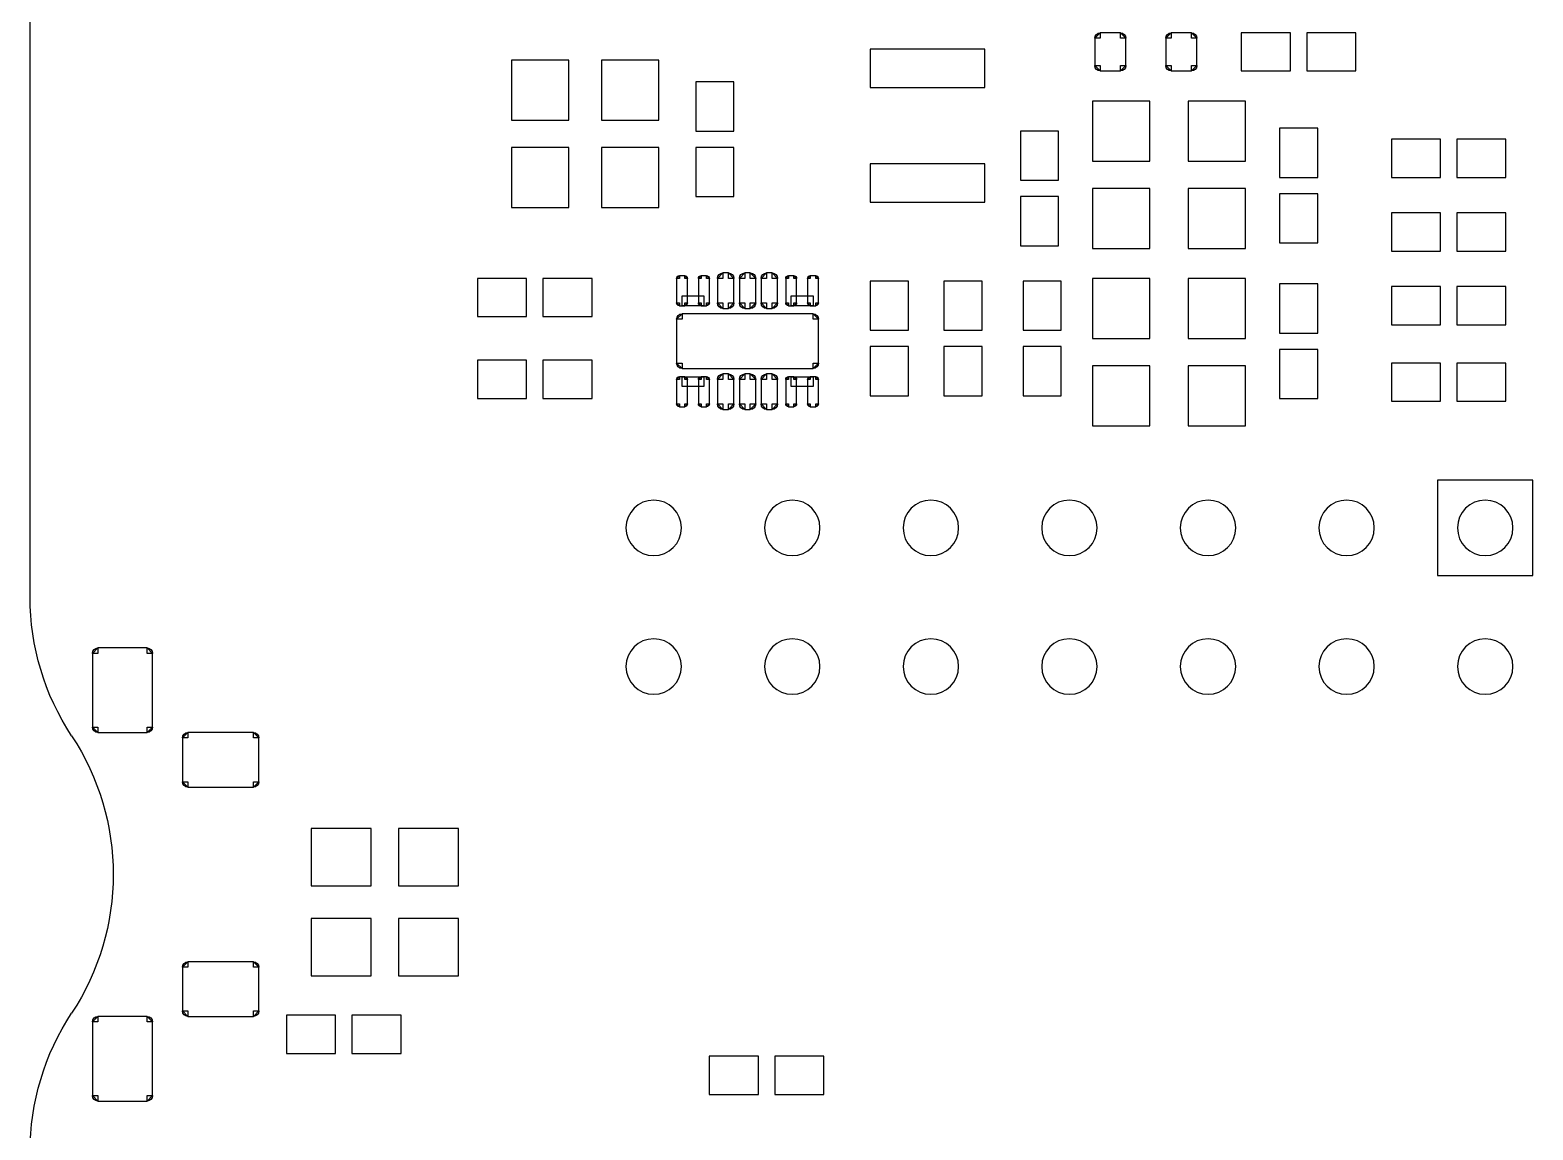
# Model space of a CAD drawing. Extents: x 22 to 190, y 82 to 214.
# Drawn here: x 60.91 to 88.43, y 173.78 to 193.92 of the extents above; entities that cross this region are included whole.
import ezdxf

# ---------------------------------------------------------------- set-up
doc = ezdxf.new("R2010")
doc.units = 0
doc.layers.add('Layer_1', color=7, linetype='CONTINUOUS')

msp = doc.modelspace()

# ---------------------------------------------------------------- linework, layer by layer
at = {"layer": 'Layer_1', "color": 7}
for points in [[(60.909076, 183.535988), (60.909076, 214.004213)], [(80.506322, 193.772809), (80.407078, 193.772809)], [(80.506322, 193.87206), (80.506322, 193.772809)], [(80.877324, 193.772809), (80.877324, 193.87206)], [(80.976569, 193.772809), (80.877324, 193.772809)], [(81.805143, 193.772809), (81.705924, 193.772809)], [(81.805143, 193.87206), (81.805143, 193.772809)], [(82.176171, 193.772809), (82.176171, 193.87206)], [(82.275389, 193.772809), (82.176171, 193.772809)], [(80.407078, 193.271595), (80.407078, 193.271595), (80.506322, 193.271595)], [(80.506322, 193.271595), (80.506322, 193.172318)], [(80.877324, 193.271595), (80.976569, 193.271595)], [(80.877324, 193.172318), (80.877324, 193.271595)], [(81.705924, 193.271595), (81.705924, 193.271595), (81.805143, 193.271595)], [(81.805143, 193.271595), (81.805143, 193.172318)], [(82.176171, 193.271595), (82.275389, 193.271595)], [(82.176171, 193.172318), (82.176171, 193.271595)], [(72.799084, 189.373438), (72.748589, 189.373438)], [(72.799084, 189.423969), (72.799084, 189.373438)], [(72.898042, 189.373438), (72.898042, 189.423706)], [(72.948562, 189.373438), (72.898042, 189.373438)], [(73.198769, 189.373438), (73.148274, 189.373438)], [(73.198769, 189.423969), (73.198769, 189.373438)], [(73.297753, 189.373438), (73.297753, 189.423706)], [(73.348247, 189.373438), (73.297753, 189.373438)], [(73.597985, 189.3737), (73.497986, 189.3737)], [(73.597985, 189.473738), (73.597985, 189.3737)], [(73.697959, 189.3737), (73.697959, 189.473738)], [(73.797958, 189.3737), (73.697959, 189.3737)], [(73.99767, 189.3737), (73.897697, 189.3737)], [(73.99767, 189.473738), (73.99767, 189.3737)], [(74.09767, 189.3737), (74.09767, 189.473738)], [(74.197643, 189.3737), (74.09767, 189.3737)], [(74.397121, 189.3737), (74.297382, 189.3737)], [(74.397121, 189.473738), (74.397121, 189.3737)], [(74.497095, 189.3737), (74.497095, 189.473738)], [(74.597094, 189.3737), (74.497095, 189.3737)], [(74.797327, 189.373438), (74.747067, 189.373438)], [(74.797327, 189.423969), (74.797327, 189.373438)], [(74.896311, 189.373438), (74.896311, 189.423706)], [(74.946805, 189.373438), (74.896311, 189.373438)], [(75.197038, 189.373438), (75.146518, 189.373438)], [(75.197038, 189.423969), (75.197038, 189.373438)], [(75.295996, 189.373438), (75.295996, 189.423706)], [(75.34649, 189.373438), (75.295996, 189.373438)], [(72.748589, 188.924538), (72.748589, 188.924538), (72.799084, 188.924538)], [(72.799084, 188.924538), (72.799084, 188.874008)], [(72.898042, 188.924538), (72.948562, 188.924538)], [(72.898042, 188.874008), (72.898042, 188.924538)], [(73.148274, 188.924538), (73.148274, 188.924538), (73.198769, 188.924538)], [(73.198769, 188.924538), (73.198769, 188.874008)], [(73.297753, 188.924538), (73.348247, 188.924538)], [(73.297753, 188.874008), (73.297753, 188.924538)], [(73.497986, 188.92404), (73.497986, 188.92404), (73.597985, 188.92404)], [(73.597985, 188.92404), (73.597985, 188.824002)], [(73.697959, 188.92404), (73.797698, 188.92404)], [(73.697959, 188.824002), (73.697959, 188.92404)], [(73.897697, 188.92404), (73.897697, 188.92404), (73.99767, 188.92404)], [(73.99767, 188.92404), (73.99767, 188.824002)], [(74.09767, 188.92404), (74.197409, 188.92404)], [(74.09767, 188.824002), (74.09767, 188.92404)], [(74.297122, 188.92404), (74.297122, 188.92404), (74.397121, 188.92404)], [(74.397121, 188.92404), (74.397121, 188.824002)], [(74.497095, 188.92404), (74.597094, 188.92404)], [(74.497095, 188.824002), (74.497095, 188.92404)], [(74.746833, 188.924538), (74.746833, 188.924538), (74.797327, 188.924538)], [(74.797327, 188.924538), (74.797327, 188.874008)], [(74.896311, 188.924538), (74.946805, 188.924538)], [(74.896311, 188.874008), (74.896311, 188.924538)], [(75.146518, 188.924538), (75.146518, 188.924538), (75.197038, 188.924538)], [(75.197038, 188.924538), (75.197038, 188.874008)], [(75.295996, 188.924538), (75.34649, 188.924538)], [(75.295996, 188.874008), (75.295996, 188.924538)], [(72.848068, 188.624686), (72.748589, 188.624686)], [(72.848068, 188.7242), (72.848068, 188.624686)], [(75.247012, 188.624686), (75.247012, 188.723964)], [(75.34649, 188.624686), (75.247012, 188.624686)], [(72.748589, 187.823882), (72.748589, 187.823882), (72.848068, 187.823882)], [(72.848068, 187.823882), (72.848068, 187.724343)], [(75.247012, 187.823882), (75.34649, 187.823882)], [(75.247012, 187.724343), (75.247012, 187.823882)], [(72.799084, 187.524004), (72.748589, 187.524004)], [(72.799084, 187.574535), (72.799084, 187.524004)], [(72.898042, 187.524004), (72.898042, 187.574535)], [(72.948562, 187.524004), (72.898042, 187.524004)], [(73.198769, 187.524004), (73.148274, 187.524004)], [(73.198769, 187.574535), (73.198769, 187.524004)], [(73.297753, 187.524004), (73.297753, 187.574535)], [(73.348247, 187.524004), (73.297753, 187.524004)], [(73.597985, 187.524529), (73.497986, 187.524529)], [(73.597985, 187.624567), (73.597985, 187.524529)], [(73.697959, 187.524529), (73.697959, 187.624567)], [(73.797958, 187.524529), (73.697959, 187.524529)], [(73.99767, 187.524529), (73.897697, 187.524529)], [(73.99767, 187.624567), (73.99767, 187.524529)], [(74.09767, 187.524529), (74.09767, 187.624567)], [(74.197643, 187.524529), (74.09767, 187.524529)], [(74.397121, 187.524529), (74.297382, 187.524529)], [(74.397121, 187.624567), (74.397121, 187.524529)], [(74.497095, 187.524529), (74.497095, 187.624567)], [(74.597094, 187.524529), (74.497095, 187.524529)], [(74.797327, 187.524004), (74.747067, 187.524004)], [(74.797327, 187.574535), (74.797327, 187.524004)], [(74.896311, 187.524004), (74.896311, 187.574535)], [(74.946805, 187.524004), (74.896311, 187.524004)], [(75.197038, 187.524004), (75.146518, 187.524004)], [(75.197038, 187.574535), (75.197038, 187.524004)], [(75.295996, 187.524004), (75.295996, 187.574535)], [(75.34649, 187.524004), (75.295996, 187.524004)], [(72.748589, 187.075104), (72.748589, 187.075104), (72.799084, 187.075104)], [(72.799084, 187.075104), (72.799084, 187.024836)], [(72.898042, 187.075104), (72.948562, 187.075104)], [(72.898042, 187.0246), (72.898042, 187.075104)], [(73.148274, 187.075104), (73.148274, 187.075104), (73.198769, 187.075104)], [(73.198769, 187.075104), (73.198769, 187.024836)], [(73.297753, 187.075104), (73.348247, 187.075104)], [(73.297753, 187.0246), (73.297753, 187.075104)], [(73.497986, 187.074606), (73.497986, 187.074606), (73.597985, 187.074606)], [(73.597985, 187.074606), (73.597985, 186.97483)], [(73.697959, 187.074606), (73.797698, 187.074606)], [(73.697959, 186.974568), (73.697959, 187.074606)], [(73.897697, 187.074606), (73.897697, 187.074606), (73.99767, 187.074606)], [(73.99767, 187.074606), (73.99767, 186.97483)], [(74.09767, 187.074606), (74.197409, 187.074606)], [(74.09767, 186.974568), (74.09767, 187.074606)], [(74.297122, 187.074606), (74.297122, 187.074606), (74.397121, 187.074606)], [(74.397121, 187.074606), (74.397121, 186.97483)], [(74.497095, 187.074606), (74.597094, 187.074606)], [(74.497095, 186.974568), (74.497095, 187.074606)], [(74.746833, 187.075104), (74.746833, 187.075104), (74.797327, 187.075104)], [(74.797327, 187.075104), (74.797327, 187.024836)], [(74.896311, 187.075104), (74.946805, 187.075104)], [(74.896311, 187.0246), (74.896311, 187.075104)], [(75.146518, 187.075104), (75.146518, 187.075104), (75.197038, 187.075104)], [(75.197038, 187.075104), (75.197038, 187.024836)], [(75.295996, 187.075104), (75.34649, 187.075104)], [(75.295996, 187.0246), (75.295996, 187.075104)], [(62.152093, 182.506406), (62.052093, 182.506406)], [(62.152093, 182.606444), (62.152093, 182.506406)], [(63.051228, 182.506406), (63.051228, 182.606444)], [(63.151201, 182.506406), (63.051228, 182.506406)], [(62.052093, 181.156926), (62.052093, 181.156926), (62.152093, 181.156926)], [(62.152093, 181.156926), (62.152093, 181.057124)], [(63.051228, 181.156926), (63.151201, 181.156926)], [(63.051228, 181.056888), (63.051228, 181.156926)], [(63.80013, 180.957611), (63.700651, 180.957611)], [(63.80013, 181.057124), (63.80013, 180.957611)], [(64.999992, 180.957611), (64.999992, 181.057124)], [(65.099471, 180.957611), (64.999992, 180.957611)], [(63.700651, 180.156807), (63.700651, 180.156807), (63.80013, 180.156807)], [(63.80013, 180.156807), (63.80013, 180.05753)], [(64.999992, 180.156807), (65.099471, 180.156807)], [(64.999992, 180.057267), (64.999992, 180.156807)], [(63.80013, 176.759077), (63.700651, 176.759077)], [(63.80013, 176.858616), (63.80013, 176.759077)], [(64.999992, 176.759077), (64.999992, 176.858616)], [(65.099471, 176.759077), (64.999992, 176.759077)], [(62.152093, 175.859258), (62.152093, 175.75922)], [(63.051228, 175.75922), (63.051228, 175.858995)], [(63.700651, 175.958535), (63.700651, 175.958535), (63.80013, 175.958535)], [(63.80013, 175.958535), (63.80013, 175.858995)], [(64.999992, 175.958535), (65.099471, 175.958535)], [(64.999992, 175.858995), (64.999992, 175.958535)], [(62.152093, 175.75922), (62.052093, 175.75922)], [(63.151201, 175.75922), (63.051228, 175.75922)], [(62.052093, 174.409478), (62.052093, 174.409478), (62.152093, 174.409478)], [(62.152093, 174.409478), (62.152093, 174.309676)], [(63.051228, 174.409478), (63.151201, 174.409478)], [(63.051228, 174.30944), (63.051228, 174.409478)]]:
    msp.add_lwpolyline(points, dxfattribs=at)
for points in [[(80.976569, 193.772809), (80.877324, 193.87206), (80.506322, 193.87206), (80.407078, 193.772809), (80.407078, 193.271595), (80.506322, 193.172318), (80.877324, 193.172318), (80.976569, 193.271595)], [(82.275389, 193.772809), (82.176171, 193.87206), (81.805143, 193.87206), (81.705924, 193.772809), (81.705924, 193.271595), (81.805143, 193.172318), (82.176171, 193.172318), (82.275389, 193.271595)], [(83.988913, 193.87206), (83.089517, 193.87206), (83.089517, 193.172318), (83.988913, 193.172318)], [(85.187994, 193.87206), (84.288625, 193.87206), (84.288625, 193.17258), (85.187994, 193.17258)], [(78.393868, 193.572208), (76.295625, 193.572208), (76.295625, 192.872465), (78.393868, 192.872465)], [(70.775463, 192.272499), (70.775463, 193.372132), (69.726329, 193.372132), (69.726329, 192.272499)], [(72.423995, 192.272735), (72.423995, 193.372132), (71.374887, 193.372132), (71.374887, 192.272735)], [(73.797437, 192.072658), (73.797437, 192.972504), (73.098275, 192.972504), (73.098275, 192.072658)], [(80.366995, 192.622619), (80.366995, 191.52296), (81.416103, 191.52296), (81.416103, 192.622619)], [(83.164634, 191.522724), (83.164634, 192.622357), (82.115526, 192.622357), (82.115526, 191.522724)], [(83.788914, 192.122691), (83.788914, 191.223108), (84.488337, 191.223108), (84.488337, 192.122691)], [(79.742688, 191.173338), (79.742688, 192.072921), (79.043526, 192.072921), (79.043526, 191.173338)], [(86.736293, 191.922877), (85.837157, 191.922877), (85.837157, 191.223108), (86.736293, 191.223108)], [(87.93514, 191.922877), (87.036004, 191.922877), (87.036004, 191.223108), (87.93514, 191.223108)], [(70.775463, 190.673409), (70.775463, 191.772806), (69.726329, 191.772806), (69.726329, 190.673409)], [(72.423995, 190.673409), (72.423995, 191.773069), (71.374887, 191.773069), (71.374887, 190.673409)], [(73.797437, 190.873486), (73.797437, 191.773069), (73.098275, 191.773069), (73.098275, 190.873486)], [(78.393868, 191.472954), (76.295625, 191.472954), (76.295625, 190.773212), (78.393868, 190.773212)], [(80.366995, 191.023294), (80.366995, 189.923635), (81.416103, 189.923635), (81.416103, 191.023294)], [(83.164634, 189.923399), (83.164634, 191.023032), (82.115526, 191.023032), (82.115526, 189.923399)], [(79.742688, 189.973405), (79.742688, 190.872987), (79.043526, 190.872987), (79.043526, 189.973405)], [(83.788914, 190.923256), (83.788914, 190.023437), (84.488337, 190.023437), (84.488337, 190.923256)], [(86.736293, 190.573371), (85.837157, 190.573371), (85.837157, 189.873629), (86.736293, 189.873629)], [(87.93514, 190.573371), (87.036004, 190.573371), (87.036004, 189.873629), (87.93514, 189.873629)], [(69.102048, 188.674194), (70.001184, 188.674194), (70.001184, 189.373936), (69.102048, 189.373936)], [(70.301156, 188.674194), (71.200291, 188.674194), (71.200291, 189.3737), (70.301156, 189.3737)], [(72.948562, 189.373438), (72.898042, 189.423706), (72.799084, 189.423706), (72.748589, 189.373438), (72.748589, 188.924538), (72.799084, 188.874008), (72.898042, 188.874008), (72.948562, 188.924538)], [(73.348247, 189.373438), (73.297753, 189.423706), (73.198769, 189.423706), (73.148274, 189.373438), (73.148274, 188.924538), (73.198769, 188.874008), (73.297753, 188.874008), (73.348247, 188.924538)], [(73.797698, 189.3737), (73.697959, 189.473738), (73.597985, 189.473738), (73.497986, 189.3737), (73.497986, 188.92404), (73.597985, 188.824002), (73.697959, 188.824002), (73.797698, 188.92404)], [(74.197409, 189.3737), (74.09767, 189.473738), (73.99767, 189.473738), (73.897697, 189.3737), (73.897697, 188.92404), (73.99767, 188.824002), (74.09767, 188.824002), (74.197409, 188.92404)], [(74.597094, 189.3737), (74.497095, 189.473738), (74.397121, 189.473738), (74.297382, 189.3737), (74.297382, 188.92404), (74.397121, 188.824002), (74.497095, 188.824002), (74.597094, 188.92404)], [(74.946805, 189.373438), (74.896311, 189.423706), (74.797327, 189.423706), (74.747067, 189.373438), (74.747067, 188.924538), (74.797327, 188.874008), (74.896311, 188.874008), (74.946805, 188.924538)], [(75.34649, 189.373438), (75.295996, 189.423706), (75.197038, 189.423706), (75.146518, 189.373438), (75.146518, 188.924538), (75.197038, 188.874008), (75.295996, 188.874008), (75.34649, 188.924538)], [(81.416103, 188.274303), (81.416103, 189.3737), (80.366995, 189.3737), (80.366995, 188.274303)], [(82.115526, 189.3737), (82.115526, 188.274303), (83.164634, 188.274303), (83.164634, 189.3737)], [(76.995048, 188.424085), (76.995048, 189.32393), (76.295625, 189.32393), (76.295625, 188.424085)], [(77.644472, 189.32393), (77.644472, 188.424085), (78.343868, 188.424085), (78.343868, 189.32393)], [(79.093031, 189.32393), (79.093031, 188.424085), (79.792428, 188.424085), (79.792428, 189.32393)], [(84.488337, 188.374079), (84.488337, 189.273898), (83.788914, 189.273898), (83.788914, 188.374079)], [(86.736553, 189.223892), (85.837157, 189.223892), (85.837157, 188.524123), (86.736553, 188.524123)], [(87.9354, 189.223892), (87.036004, 189.223892), (87.036004, 188.524123), (87.9354, 188.524123)], [(72.848563, 189.05404), (73.248274, 189.05404), (73.248274, 188.874008), (72.848563, 188.874008)], [(74.846806, 189.05404), (75.246517, 189.05404), (75.246517, 188.874008), (74.846806, 188.874008)], [(75.247012, 187.724343), (75.34649, 187.823882), (75.34649, 188.624686), (75.247012, 188.723964), (72.848068, 188.723964), (72.748589, 188.624686), (72.748589, 187.823882), (72.848068, 187.724343)], [(76.995048, 187.224913), (76.995048, 188.124495), (76.295625, 188.124495), (76.295625, 187.224913)], [(77.644472, 188.124233), (77.644472, 187.224676), (78.343868, 187.224676), (78.343868, 188.124233)], [(79.093031, 188.124233), (79.093031, 187.224676), (79.792428, 187.224676), (79.792428, 188.124233)], [(84.488337, 187.174907), (84.488337, 188.074463), (83.788914, 188.074463), (83.788914, 187.174907)], [(69.101788, 187.174644), (70.001184, 187.174644), (70.001184, 187.874413), (69.101788, 187.874413)], [(70.300635, 187.174907), (71.200031, 187.174907), (71.200031, 187.874413), (70.300635, 187.874413)], [(81.416103, 186.674978), (81.416103, 187.774375), (80.366995, 187.774375), (80.366995, 186.674978)], [(82.115526, 187.774375), (82.115526, 186.674716), (83.164634, 186.674716), (83.164634, 187.774375)], [(86.736553, 187.824381), (85.837418, 187.824381), (85.837418, 187.124638), (86.736553, 187.124638)], [(87.9354, 187.824381), (87.036265, 187.824381), (87.036265, 187.124638), (87.9354, 187.124638)], [(72.948562, 187.524004), (72.898042, 187.574535), (72.799084, 187.574535), (72.748589, 187.524004), (72.748589, 187.075104), (72.799084, 187.024836), (72.898042, 187.024836), (72.948562, 187.075104)], [(73.248274, 187.394529), (72.848563, 187.394529), (72.848563, 187.574535), (73.248274, 187.574535)], [(73.348247, 187.524004), (73.297753, 187.574535), (73.198769, 187.574535), (73.148274, 187.524004), (73.148274, 187.075104), (73.198769, 187.024836), (73.297753, 187.024836), (73.348247, 187.075104)], [(73.797698, 187.524529), (73.697959, 187.624567), (73.597985, 187.624567), (73.497986, 187.524529), (73.497986, 187.074606), (73.597985, 186.97483), (73.697959, 186.97483), (73.797698, 187.074606)], [(74.197409, 187.524529), (74.09767, 187.624567), (73.99767, 187.624567), (73.897697, 187.524529), (73.897697, 187.074606), (73.99767, 186.97483), (74.09767, 186.97483), (74.197409, 187.074606)], [(74.597094, 187.524529), (74.497095, 187.624567), (74.397121, 187.624567), (74.297382, 187.524529), (74.297382, 187.074606), (74.397121, 186.97483), (74.497095, 186.97483), (74.597094, 187.074606)], [(74.946805, 187.524004), (74.896311, 187.574535), (74.797327, 187.574535), (74.747067, 187.524004), (74.747067, 187.075104), (74.797327, 187.024836), (74.896311, 187.024836), (74.946805, 187.075104)], [(75.246517, 187.394529), (74.846806, 187.394529), (74.846806, 187.574535), (75.246517, 187.574535)], [(75.34649, 187.524004), (75.295996, 187.574535), (75.197038, 187.574535), (75.146518, 187.524004), (75.146518, 187.075104), (75.197038, 187.024836), (75.295996, 187.024836), (75.34649, 187.075104)], [(88.430009, 183.930789), (88.430009, 185.680184), (86.681478, 185.680184), (86.681478, 183.930789)], [(72.329097, 184.805473)], [(74.866874, 184.805473)], [(77.40465, 184.805473)], [(79.942427, 184.805473)], [(82.480203, 184.805473)], [(85.01798, 184.805473)], [(62.152093, 182.606444), (62.052093, 182.506406), (62.052093, 181.156926), (62.152093, 181.057124), (63.051228, 181.057124), (63.151201, 181.156926), (63.151201, 182.506406), (63.051228, 182.606444)], [(72.329097, 182.266477)], [(74.866874, 182.266477)], [(77.40465, 182.266477)], [(79.942427, 182.266477)], [(82.480203, 182.266477)], [(85.01798, 182.266477)], [(87.555756, 182.266477)], [(63.80013, 181.057124), (63.700651, 180.957611), (63.700651, 180.156807), (63.80013, 180.05753), (64.999992, 180.05753), (65.099471, 180.156807), (65.099471, 180.957611), (64.999992, 181.057124)], [(66.054671, 178.253038), (67.153544, 178.253038), (67.153544, 179.302665), (66.054671, 179.302665)], [(67.653229, 178.253038), (68.752077, 178.253038), (68.752077, 179.302665), (67.653229, 179.302665)], [(66.054671, 176.60368), (67.153544, 176.60368), (67.153544, 177.653334), (66.054671, 177.653334)], [(67.653229, 176.60368), (68.752077, 176.60368), (68.752077, 177.653334), (67.653229, 177.653334)], [(63.80013, 176.858616), (63.700651, 176.759077), (63.700651, 175.958535), (63.80013, 175.858995), (64.999992, 175.858995), (65.099471, 175.958535), (65.099471, 176.759077), (64.999992, 176.858616)], [(62.152093, 175.858995), (62.052093, 175.75922), (62.052093, 174.409478), (62.152093, 174.309676), (63.051228, 174.309676), (63.151201, 174.409478), (63.151201, 175.75922), (63.051228, 175.858995)], [(66.504121, 175.878804), (65.604726, 175.878804), (65.604726, 175.179297), (66.504121, 175.179297)], [(67.703229, 175.879066), (66.803833, 175.879066), (66.803833, 175.179297), (67.703229, 175.179297)], [(73.348013, 174.429522), (74.247148, 174.429522), (74.247148, 175.129291), (73.348013, 175.129291)], [(74.547094, 174.429522), (75.44623, 174.429522), (75.44623, 175.129291), (74.547094, 175.129291)]]:
    msp.add_lwpolyline(points, close=True, dxfattribs=at)
for points in [[(80.407078, 193.772809), (80.407078, 193.827616), (80.451507, 193.87206), (80.506322, 193.87206)], [(80.877324, 193.87206), (80.932139, 193.87206), (80.976569, 193.827616), (80.976569, 193.772809)], [(81.705924, 193.772809), (81.705924, 193.827616), (81.750354, 193.87206), (81.805143, 193.87206)], [(82.176171, 193.87206), (82.23096, 193.87206), (82.275389, 193.827616), (82.275389, 193.772809)], [(80.506322, 193.172318), (80.451507, 193.172318), (80.407078, 193.216762), (80.407078, 193.271595)], [(80.976569, 193.271595), (80.976569, 193.216762), (80.932139, 193.172318), (80.877324, 193.172318)], [(81.805143, 193.172318), (81.750354, 193.172318), (81.705924, 193.216762), (81.705924, 193.271595)], [(82.275389, 193.271595), (82.275389, 193.216762), (82.23096, 193.172318), (82.176171, 193.172318)], [(72.748589, 189.373438), (72.748589, 189.401353), (72.771182, 189.423969), (72.799084, 189.423969)], [(72.898042, 189.423969), (72.925944, 189.423969), (72.948562, 189.401353), (72.948562, 189.373438)], [(73.148274, 189.373438), (73.148274, 189.401353), (73.170893, 189.423969), (73.198769, 189.423969)], [(73.297753, 189.423969), (73.325655, 189.423969), (73.348247, 189.401353), (73.348247, 189.373438)], [(73.497986, 189.3737), (73.497986, 189.428953), (73.542754, 189.473738), (73.597985, 189.473738)], [(73.697959, 189.473738), (73.75319, 189.473738), (73.797958, 189.428953), (73.797958, 189.3737)], [(73.897697, 189.3737), (73.897697, 189.428953), (73.942439, 189.473738), (73.99767, 189.473738)], [(74.09767, 189.473738), (74.152875, 189.473738), (74.197643, 189.428953), (74.197643, 189.3737)], [(74.297122, 189.3737), (74.297122, 189.428953), (74.34189, 189.473738), (74.397121, 189.473738)], [(74.497095, 189.473738), (74.552326, 189.473738), (74.597094, 189.428953), (74.597094, 189.3737)], [(74.746833, 189.373438), (74.746833, 189.401353), (74.769425, 189.423969), (74.797327, 189.423969)], [(74.896311, 189.423969), (74.924187, 189.423969), (74.946805, 189.401353), (74.946805, 189.373438)], [(75.146518, 189.373438), (75.146518, 189.401353), (75.169136, 189.423969), (75.197038, 189.423969)], [(75.295996, 189.423969), (75.323898, 189.423969), (75.34649, 189.401353), (75.34649, 189.373438)], [(72.799084, 188.874008), (72.771182, 188.874008), (72.748589, 188.896623), (72.748589, 188.924538)], [(72.948562, 188.924538), (72.948562, 188.896623), (72.925944, 188.874008), (72.898042, 188.874008)], [(73.198769, 188.874008), (73.170893, 188.874008), (73.148274, 188.896623), (73.148274, 188.924538)], [(73.348247, 188.924538), (73.348247, 188.896623), (73.325655, 188.874008), (73.297753, 188.874008)], [(73.597985, 188.824002), (73.542754, 188.824002), (73.497986, 188.868787), (73.497986, 188.92404)], [(73.797958, 188.92404), (73.797958, 188.868787), (73.75319, 188.824002), (73.697959, 188.824002)], [(73.99767, 188.824002), (73.942439, 188.824002), (73.897697, 188.868787), (73.897697, 188.92404)], [(74.197643, 188.92404), (74.197643, 188.868787), (74.152875, 188.824002), (74.09767, 188.824002)], [(74.397121, 188.824002), (74.34189, 188.824002), (74.297122, 188.868787), (74.297122, 188.92404)], [(74.597094, 188.92404), (74.597094, 188.868787), (74.552326, 188.824002), (74.497095, 188.824002)], [(74.797327, 188.874008), (74.769425, 188.874008), (74.746833, 188.896623), (74.746833, 188.924538)], [(74.946805, 188.924538), (74.946805, 188.896623), (74.924187, 188.874008), (74.896311, 188.874008)], [(75.197038, 188.874008), (75.169136, 188.874008), (75.146518, 188.896623), (75.146518, 188.924538)], [(75.34649, 188.924538), (75.34649, 188.896623), (75.323898, 188.874008), (75.295996, 188.874008)], [(72.748589, 188.624686), (72.748589, 188.679651), (72.793123, 188.7242), (72.848068, 188.7242)], [(75.247012, 188.7242), (75.301957, 188.7242), (75.34649, 188.679651), (75.34649, 188.624686)], [(72.848068, 187.724343), (72.793123, 187.724343), (72.748589, 187.768918), (72.748589, 187.823882)], [(75.34649, 187.823882), (75.34649, 187.768918), (75.301957, 187.724343), (75.247012, 187.724343)], [(72.748589, 187.524004), (72.748589, 187.551919), (72.771182, 187.574535), (72.799084, 187.574535)], [(72.898042, 187.574535), (72.925944, 187.574535), (72.948562, 187.551919), (72.948562, 187.524004)], [(73.148274, 187.524004), (73.148274, 187.551919), (73.170893, 187.574535), (73.198769, 187.574535)], [(73.297753, 187.574535), (73.325655, 187.574535), (73.348247, 187.551919), (73.348247, 187.524004)], [(73.497986, 187.524529), (73.497986, 187.579782), (73.542754, 187.624567), (73.597985, 187.624567)], [(73.697959, 187.624567), (73.75319, 187.624567), (73.797958, 187.579782), (73.797958, 187.524529)], [(73.897697, 187.524529), (73.897697, 187.579782), (73.942439, 187.624567), (73.99767, 187.624567)], [(74.09767, 187.624567), (74.152875, 187.624567), (74.197643, 187.579782), (74.197643, 187.524529)], [(74.297122, 187.524529), (74.297122, 187.579782), (74.34189, 187.624567), (74.397121, 187.624567)], [(74.497095, 187.624567), (74.552326, 187.624567), (74.597094, 187.579782), (74.597094, 187.524529)], [(74.746833, 187.524004), (74.746833, 187.551919), (74.769425, 187.574535), (74.797327, 187.574535)], [(74.896311, 187.574535), (74.924187, 187.574535), (74.946805, 187.551919), (74.946805, 187.524004)], [(75.146518, 187.524004), (75.146518, 187.551919), (75.169136, 187.574535), (75.197038, 187.574535)], [(75.295996, 187.574535), (75.323898, 187.574535), (75.34649, 187.551919), (75.34649, 187.524004)], [(72.799084, 187.0246), (72.771182, 187.0246), (72.748589, 187.047216), (72.748589, 187.075104)], [(72.948562, 187.075104), (72.948562, 187.047216), (72.925944, 187.0246), (72.898042, 187.0246)], [(73.198769, 187.0246), (73.170893, 187.0246), (73.148274, 187.047216), (73.148274, 187.075104)], [(73.348247, 187.075104), (73.348247, 187.047216), (73.325655, 187.0246), (73.297753, 187.0246)], [(73.597985, 186.974568), (73.542754, 186.974568), (73.497986, 187.019353), (73.497986, 187.074606)], [(73.797958, 187.074606), (73.797958, 187.019353), (73.75319, 186.974568), (73.697959, 186.974568)], [(73.99767, 186.974568), (73.942439, 186.974568), (73.897697, 187.019353), (73.897697, 187.074606)], [(74.197643, 187.074606), (74.197643, 187.019353), (74.152875, 186.974568), (74.09767, 186.974568)], [(74.397121, 186.974568), (74.34189, 186.974568), (74.297122, 187.019353), (74.297122, 187.074606)], [(74.597094, 187.074606), (74.597094, 187.019353), (74.552326, 186.974568), (74.497095, 186.974568)], [(74.797327, 187.0246), (74.769425, 187.0246), (74.746833, 187.047216), (74.746833, 187.075104)], [(74.946805, 187.075104), (74.946805, 187.047216), (74.924187, 187.0246), (74.896311, 187.0246)], [(75.197038, 187.0246), (75.169136, 187.0246), (75.146518, 187.047216), (75.146518, 187.075104)], [(75.34649, 187.075104), (75.34649, 187.047216), (75.323898, 187.0246), (75.295996, 187.0246)], [(72.328967, 185.313299), (72.048568, 185.313299), (71.821266, 185.085885), (71.821266, 184.805369)], [(72.836642, 184.805369), (72.836642, 185.085885), (72.60934, 185.313299), (72.328967, 185.313299)], [(74.866743, 185.313299), (74.586344, 185.313299), (74.359042, 185.085885), (74.359042, 184.805369)], [(75.374418, 184.805369), (75.374418, 185.085885), (75.147116, 185.313299), (74.866743, 185.313299)], [(77.40452, 185.313299), (77.124121, 185.313299), (76.896819, 185.085885), (76.896819, 184.805369)], [(77.912195, 184.805369), (77.912195, 185.085885), (77.684893, 185.313299), (77.40452, 185.313299)], [(79.942297, 185.313299), (79.661898, 185.313299), (79.434595, 185.085885), (79.434595, 184.805369)], [(80.449972, 184.805369), (80.449972, 185.085885), (80.22267, 185.313299), (79.942297, 185.313299)], [(82.480073, 185.313299), (82.199674, 185.313299), (81.972372, 185.085885), (81.972372, 184.805369)], [(82.987748, 184.805369), (82.987748, 185.085885), (82.760446, 185.313299), (82.480073, 185.313299)], [(85.01785, 185.313299), (84.737451, 185.313299), (84.510175, 185.085885), (84.510175, 184.805369)], [(85.525525, 184.805369), (85.525525, 185.085885), (85.298223, 185.313299), (85.01785, 185.313299)], [(87.555626, 185.313299), (87.275227, 185.313299), (87.047951, 185.085885), (87.047951, 184.805369)], [(88.063301, 184.805369), (88.063301, 185.085885), (87.835999, 185.313299), (87.555626, 185.313299)], [(71.821266, 184.805369), (71.821266, 184.524826), (72.048568, 184.297438), (72.328967, 184.297438)], [(72.328967, 184.297438), (72.60934, 184.297438), (72.836642, 184.524826), (72.836642, 184.805369)], [(74.359042, 184.805369), (74.359042, 184.524826), (74.586344, 184.297438), (74.866743, 184.297438)], [(74.866743, 184.297438), (75.147116, 184.297438), (75.374418, 184.524826), (75.374418, 184.805369)], [(76.896819, 184.805369), (76.896819, 184.524826), (77.124121, 184.297438), (77.40452, 184.297438)], [(77.40452, 184.297438), (77.684893, 184.297438), (77.912195, 184.524826), (77.912195, 184.805369)], [(79.434595, 184.805369), (79.434595, 184.524826), (79.661898, 184.297438), (79.942297, 184.297438)], [(79.942297, 184.297438), (80.22267, 184.297438), (80.449972, 184.524826), (80.449972, 184.805369)], [(81.972372, 184.805369), (81.972372, 184.524826), (82.199674, 184.297438), (82.480073, 184.297438)], [(82.480073, 184.297438), (82.760446, 184.297438), (82.987748, 184.524826), (82.987748, 184.805369)], [(84.510175, 184.805369), (84.510175, 184.524826), (84.737451, 184.297438), (85.01785, 184.297438)], [(85.01785, 184.297438), (85.298223, 184.297438), (85.525525, 184.524826), (85.525525, 184.805369)], [(87.047951, 184.805369), (87.047951, 184.524826), (87.275227, 184.297438), (87.555626, 184.297438)], [(87.555626, 184.297438), (87.835999, 184.297438), (88.063301, 184.524826), (88.063301, 184.805369)], [(61.670446, 180.996886), (61.173807, 181.750465), (60.909076, 182.633309), (60.909076, 183.535988)], [(72.328967, 182.774276), (72.048568, 182.774276), (71.821266, 182.546862), (71.821266, 182.266345)], [(72.836642, 182.266345), (72.836642, 182.546862), (72.60934, 182.774276), (72.328967, 182.774276)], [(74.866743, 182.774276), (74.586344, 182.774276), (74.359042, 182.546862), (74.359042, 182.266345)], [(75.374418, 182.266345), (75.374418, 182.546862), (75.147116, 182.774276), (74.866743, 182.774276)], [(77.40452, 182.774276), (77.124121, 182.774276), (76.896819, 182.546862), (76.896819, 182.266345)], [(77.912195, 182.266345), (77.912195, 182.546862), (77.684893, 182.774276), (77.40452, 182.774276)], [(79.942297, 182.774276), (79.661898, 182.774276), (79.434595, 182.546862), (79.434595, 182.266345)], [(80.449972, 182.266345), (80.449972, 182.546862), (80.22267, 182.774276), (79.942297, 182.774276)], [(82.480073, 182.774276), (82.199674, 182.774276), (81.972372, 182.546862), (81.972372, 182.266345)], [(82.987748, 182.266345), (82.987748, 182.546862), (82.760446, 182.774276), (82.480073, 182.774276)], [(85.01785, 182.774276), (84.737451, 182.774276), (84.510175, 182.546862), (84.510175, 182.266345)], [(85.525525, 182.266345), (85.525525, 182.546862), (85.298223, 182.774276), (85.01785, 182.774276)], [(87.555626, 182.774276), (87.275227, 182.774276), (87.047951, 182.546862), (87.047951, 182.266345)], [(88.063301, 182.266345), (88.063301, 182.546862), (87.835999, 182.774276), (87.555626, 182.774276)], [(62.052093, 182.506406), (62.052093, 182.561659), (62.096862, 182.606444), (62.152093, 182.606444)], [(63.051228, 182.606444), (63.106433, 182.606444), (63.151201, 182.561659), (63.151201, 182.506406)], [(71.821266, 182.266345), (71.821266, 181.985829), (72.048568, 181.758415), (72.328967, 181.758415)], [(72.328967, 181.758415), (72.60934, 181.758415), (72.836642, 181.985829), (72.836642, 182.266345)], [(74.359042, 182.266345), (74.359042, 181.985829), (74.586344, 181.758415), (74.866743, 181.758415)], [(74.866743, 181.758415), (75.147116, 181.758415), (75.374418, 181.985829), (75.374418, 182.266345)], [(76.896819, 182.266345), (76.896819, 181.985829), (77.124121, 181.758415), (77.40452, 181.758415)], [(77.40452, 181.758415), (77.684893, 181.758415), (77.912195, 181.985829), (77.912195, 182.266345)], [(79.434595, 182.266345), (79.434595, 181.985829), (79.661898, 181.758415), (79.942297, 181.758415)], [(79.942297, 181.758415), (80.22267, 181.758415), (80.449972, 181.985829), (80.449972, 182.266345)], [(81.972372, 182.266345), (81.972372, 181.985829), (82.199674, 181.758415), (82.480073, 181.758415)], [(82.480073, 181.758415), (82.760446, 181.758415), (82.987748, 181.985829), (82.987748, 182.266345)], [(84.510175, 182.266345), (84.510175, 181.985829), (84.737451, 181.758415), (85.01785, 181.758415)], [(85.01785, 181.758415), (85.298223, 181.758415), (85.525525, 181.985829), (85.525525, 182.266345)], [(87.047951, 182.266345), (87.047951, 181.985829), (87.275227, 181.758415), (87.555626, 181.758415)], [(87.555626, 181.758415), (87.835999, 181.758415), (88.063301, 181.985829), (88.063301, 182.266345)], [(62.152093, 181.056888), (62.096862, 181.056888), (62.052093, 181.101673), (62.052093, 181.156926)], [(63.151201, 181.156926), (63.151201, 181.101673), (63.106433, 181.056888), (63.051228, 181.056888)], [(61.670446, 180.996965), (62.685536, 179.456592), (62.685536, 177.459187), (61.670394, 175.91884)], [(63.700651, 180.957611), (63.700651, 181.012575), (63.745185, 181.057124), (63.80013, 181.057124)], [(64.999992, 181.057124), (65.054937, 181.057124), (65.099471, 181.012575), (65.099471, 180.957611)], [(63.80013, 180.057267), (63.745185, 180.057267), (63.700651, 180.101816), (63.700651, 180.156807)], [(65.099471, 180.156807), (65.099471, 180.101816), (65.054937, 180.057267), (64.999992, 180.057267)], [(63.700651, 176.759077), (63.700651, 176.814041), (63.745185, 176.858616), (63.80013, 176.858616)], [(64.999992, 176.858616), (65.054937, 176.858616), (65.099471, 176.814041), (65.099471, 176.759077)], [(60.909076, 173.379896), (60.909076, 174.282548), (61.173807, 175.165366), (61.670446, 175.918971)], [(62.052093, 175.75922), (62.052093, 175.814473), (62.096862, 175.859258), (62.152093, 175.859258)], [(63.051228, 175.859258), (63.106433, 175.859258), (63.151201, 175.814473), (63.151201, 175.75922)], [(63.80013, 175.858995), (63.745185, 175.858995), (63.700651, 175.903544), (63.700651, 175.958535)], [(65.099471, 175.958535), (65.099471, 175.903544), (65.054937, 175.858995), (64.999992, 175.858995)], [(62.152093, 174.30944), (62.096862, 174.30944), (62.052093, 174.354225), (62.052093, 174.409478)], [(63.151201, 174.409478), (63.151201, 174.354225), (63.106433, 174.30944), (63.051228, 174.30944)]]:
    msp.add_open_spline(points, degree=3, dxfattribs=at)

doc.saveas('drawing.dxf')
